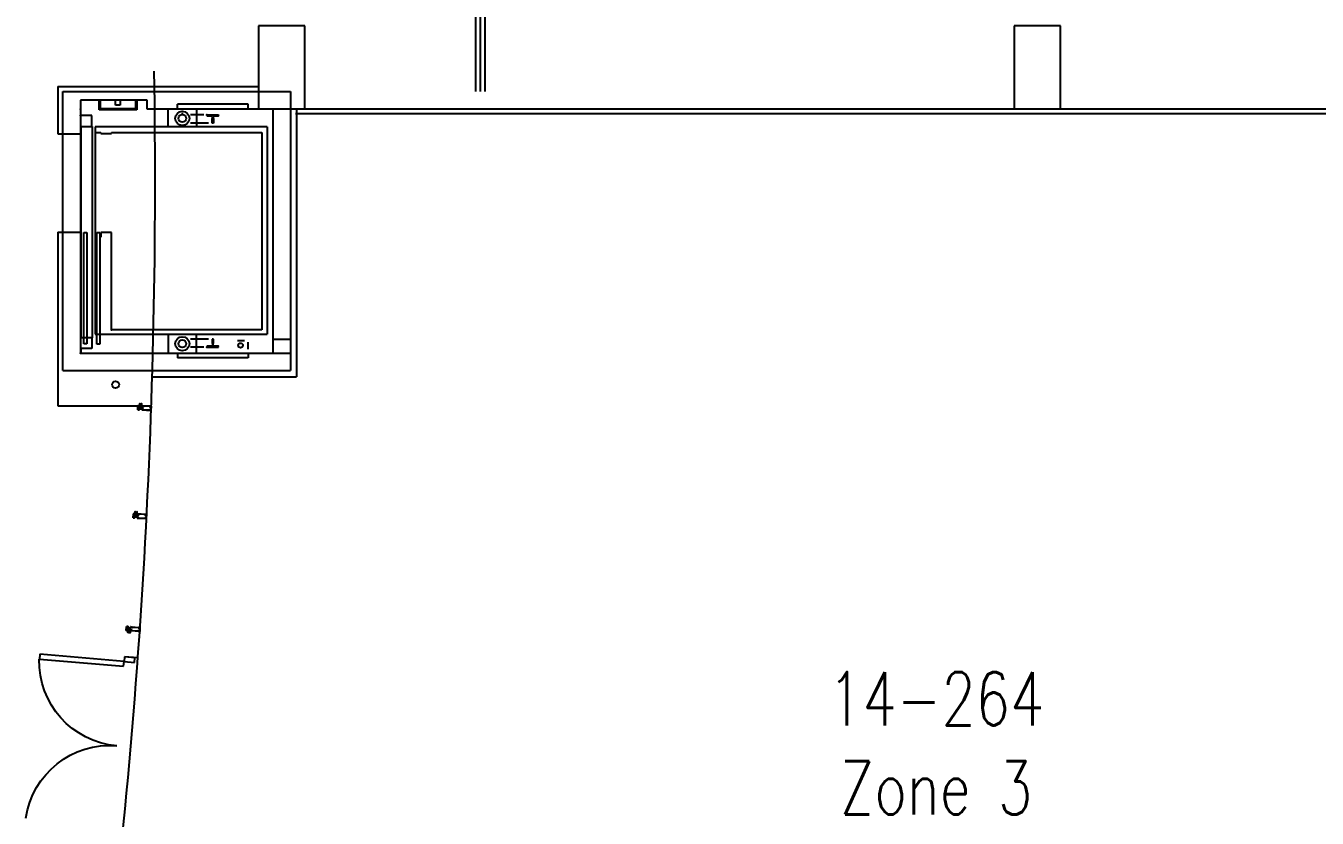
# Model space of a CAD drawing. Extents: x 11182 to 734459, y -1391328 to 152085.
# Drawn here: x 350847 to 364820, y -1353158 to -1344584 of the extents above; entities that cross this region are included whole.
import ezdxf
from ezdxf.enums import TextEntityAlignment as Align

# ---------------------------------------------------------------- set-up
doc = ezdxf.new("R2010")
doc.units = 0
doc.header["$LTSCALE"] = 500
doc.header["$MEASUREMENT"] = 0
for name, color, linetype in [('0_room_data', 7, 'CONTINUOUS'), ('1_Wall_Exist', 251, 'CONTINUOUS'), ('3_Text', 7, 'CONTINUOUS')]:
    doc.layers.add(name, color=color, linetype=linetype)
doc.styles.add('1_200', font='simplex.shx', dxfattribs={"width": 0.75, "height": 460})

# ---------------------------------------------------------------- blocks, each defined once
blk = doc.blocks.new('room_data')
at = {"layer": '3_Text', "style": '1_200', "width": 0.75}
for tag, p in [('ROOMNUM', (0, 0)), ('ROOMUSE', (0, -575))]:
    blk.add_attdef(tag, text='', height=345, dxfattribs=at).set_placement(p, align=Align.MIDDLE_CENTER)

msp = doc.modelspace()

# ---------------------------------------------------------------- linework, layer by layer
at = {"layer": '1_Wall_Exist'}
for p, q in [((355816, -1345294), (355816, -1337821)), ((355716, -1345294), (355716, -1339522)), ((355766, -1345294), (355766, -1339522)), ((353866, -1344584), (353366, -1344584)), ((353366, -1344584), (353366, -1345484)), ((353866, -1345484), (353866, -1344584)), ((362041, -1344584), (361541, -1344584)), ((361541, -1344584), (361541, -1345484)), ((362041, -1345484), (362041, -1344584)), ((351194, -1345240), (351194, -1345752)), ((351194, -1345240), (353366, -1345240)), ((351248, -1348315), (351248, -1345294)), ((351248, -1345294), (353711, -1345294)), ((353711, -1345294), (353711, -1348315)), ((352160, -1345387), (351438, -1345387)), ((351438, -1345387), (351438, -1348125)), ((351441, -1345554), (351441, -1345509)), ((351640, -1345493), (351640, -1345391)), ((352047, -1345481), (351640, -1345481)), ((352047, -1345493), (351640, -1345493)), ((351655, -1345493), (351655, -1345391)), ((351818, -1345442), (351818, -1345391)), ((351869, -1345442), (351818, -1345442)), ((351869, -1345391), (351869, -1345442)), ((352034, -1345391), (352034, -1345493)), ((352047, -1345391), (352047, -1345493)), ((352160, -1345484), (352160, -1345387)), ((374299, -1345484), (352160, -1345484)), ((352388, -1345677), (352388, -1345484)), ((353251, -1345433), (352489, -1345433)), ((352489, -1345484), (352489, -1345433)), ((352692, -1345484), (352692, -1345677)), ((353251, -1345484), (353251, -1345433)), ((353521, -1345484), (353521, -1348125)), ((353777, -1345484), (353777, -1348381)), ((351562, -1345554), (351441, -1345554)), ((351562, -1345674), (351562, -1345554)), ((352540, -1345524), (352540, -1345544)), ((352773, -1345547), (352629, -1345547)), ((352824, -1345636), (352629, -1345636)), ((352806, -1345547), (352933, -1345547)), ((352806, -1345555), (352806, -1345547)), ((352860, -1345560), (352811, -1345560)), ((352862, -1345636), (352862, -1345586)), ((352862, -1345586), (352865, -1345586)), ((352878, -1345636), (352862, -1345636)), ((352865, -1345586), (352865, -1345565)), ((352875, -1345565), (352875, -1345586)), ((352875, -1345586), (352878, -1345586)), ((352878, -1345586), (352878, -1345636)), ((352929, -1345560), (352879, -1345560)), ((352933, -1345547), (352933, -1345555)), ((353765, -1345534), (373247, -1345534)), ((351194, -1345752), (351438, -1345752)), ((351444, -1347960), (351444, -1345674)), ((351444, -1345674), (351565, -1345674)), ((351565, -1345674), (351565, -1347960)), ((351597, -1345677), (351597, -1347922)), ((353457, -1345677), (351597, -1345677)), ((351597, -1345738), (351660, -1345738)), ((351660, -1345750), (351660, -1345738)), ((351660, -1345750), (351775, -1345750)), ((351775, -1345738), (353400, -1345738)), ((351775, -1345738), (351775, -1345750)), ((353400, -1345738), (353400, -1347874)), ((353457, -1345677), (353457, -1347922)), ((351194, -1346818), (351438, -1346818)), ((351194, -1346818), (351194, -1348695)), ((351476, -1348024), (351476, -1346819)), ((351476, -1346819), (351508, -1346819)), ((351508, -1346819), (351508, -1348024)), ((351616, -1348030), (351616, -1346820)), ((351616, -1346820), (351648, -1346820)), ((351648, -1346820), (351648, -1348030)), ((351775, -1346820), (351660, -1346820)), ((351660, -1346820), (351660, -1346871)), ((351775, -1347874), (351775, -1346820)), ((353400, -1347874), (351775, -1347874)), ((351565, -1347960), (351444, -1347960)), ((351508, -1348024), (351476, -1348024)), ((351562, -1347960), (351562, -1348074)), ((351597, -1347922), (353457, -1347922)), ((352388, -1347922), (352388, -1348125)), ((352824, -1347973), (352629, -1347973)), ((352692, -1348125), (352692, -1347922)), ((352862, -1347973), (352862, -1348023)), ((352878, -1347973), (352862, -1347973)), ((352862, -1348023), (352865, -1348023)), ((352865, -1348023), (352865, -1348044)), ((352875, -1348044), (352875, -1348023)), ((352875, -1348023), (352878, -1348023)), ((352878, -1348023), (352878, -1347973)), ((353138, -1347988), (353214, -1347988)), ((353248, -1348008), (353248, -1348084)), ((353521, -1347973), (353711, -1347973)), ((351438, -1348125), (353711, -1348125)), ((351441, -1348074), (351441, -1348119)), ((351562, -1348074), (351441, -1348074)), ((351648, -1348030), (351616, -1348030)), ((352489, -1348125), (352489, -1348176)), ((352773, -1348062), (352629, -1348062)), ((352806, -1348054), (352806, -1348062)), ((352806, -1348062), (352933, -1348062)), ((352860, -1348049), (352811, -1348049)), ((352929, -1348049), (352879, -1348049)), ((352933, -1348062), (352933, -1348054)), ((353251, -1348125), (353251, -1348176)), ((353251, -1348176), (352489, -1348176)), ((351248, -1348315), (353711, -1348315)), ((352215, -1348381), (353777, -1348381)), ((351194, -1348695), (352205, -1348695)), ((352059, -1348695), (352057, -1348740)), ((352058, -1348738), (352060, -1348697)), ((352074, -1348696), (352059, -1348695)), ((352060, -1348697), (352070, -1348697)), ((352062, -1348718), (352099, -1348719)), ((352068, -1348698), (352068, -1348702)), ((352070, -1348698), (352068, -1348698)), ((352068, -1348702), (352069, -1348703)), ((352069, -1348703), (352068, -1348718)), ((352068, -1348718), (352068, -1348733)), ((352069, -1348718), (352068, -1348718)), ((352068, -1348718), (352069, -1348718)), ((352070, -1348701), (352070, -1348700)), ((352071, -1348700), (352074, -1348700)), ((352074, -1348702), (352071, -1348702)), ((352071, -1348705), (352071, -1348705)), ((352073, -1348697), (352074, -1348696)), ((352074, -1348697), (352073, -1348697)), ((352073, -1348734), (352074, -1348723)), ((352074, -1348700), (352074, -1348697)), ((352074, -1348700), (352074, -1348700)), ((352074, -1348700), (352074, -1348700)), ((352074, -1348702), (352074, -1348702)), ((352074, -1348702), (352074, -1348702)), ((352100, -1348724), (352074, -1348723)), ((352075, -1348709), (352101, -1348709)), ((352075, -1348723), (352100, -1348728)), ((352075, -1348723), (352075, -1348728)), ((352100, -1348724), (352075, -1348728)), ((352077, -1348723), (352077, -1348723)), ((352095, -1348699), (352082, -1348698)), ((352088, -1348717), (352088, -1348720)), ((352089, -1348715), (352090, -1348714)), ((352091, -1348715), (352089, -1348715)), ((352089, -1348723), (352089, -1348722)), ((352089, -1348722), (352091, -1348722)), ((352101, -1348714), (352091, -1348714)), ((352091, -1348714), (352091, -1348715)), ((352091, -1348722), (352091, -1348723)), ((352100, -1348724), (352101, -1348722)), ((352100, -1348728), (352100, -1348724)), ((352101, -1348716), (352101, -1348714)), ((352102, -1348716), (352101, -1348716)), ((352101, -1348722), (352102, -1348722)), ((352103, -1348703), (352102, -1348716)), ((352102, -1348722), (352102, -1348735)), ((352205, -1348700), (352103, -1348697)), ((352103, -1348697), (352103, -1348700)), ((352103, -1348700), (352106, -1348700)), ((352103, -1348700), (352103, -1348700)), ((352103, -1348700), (352103, -1348700)), ((352106, -1348702), (352103, -1348702)), ((352103, -1348702), (352103, -1348702)), ((352103, -1348702), (352103, -1348703)), ((352105, -1348706), (352104, -1348732)), ((352108, -1348705), (352106, -1348705)), ((352107, -1348701), (352107, -1348701)), ((352107, -1348701), (352107, -1348702)), ((352109, -1348701), (352109, -1348704)), ((352115, -1348700), (352110, -1348700)), ((352185, -1348703), (352122, -1348700)), ((352202, -1348703), (352192, -1348703)), ((352201, -1348742), (352202, -1348703)), ((352203, -1348745), (352205, -1348700)), ((352057, -1348740), (352073, -1348740)), ((352068, -1348739), (352058, -1348738)), ((352068, -1348733), (352067, -1348734)), ((352067, -1348734), (352067, -1348737)), ((352067, -1348737), (352069, -1348738)), ((352069, -1348735), (352069, -1348734)), ((352070, -1348734), (352073, -1348734)), ((352073, -1348736), (352070, -1348736)), ((352073, -1348740), (352071, -1348739)), ((352071, -1348739), (352073, -1348739)), ((352073, -1348734), (352073, -1348734)), ((352073, -1348734), (352073, -1348734)), ((352073, -1348739), (352073, -1348736)), ((352073, -1348736), (352073, -1348736)), ((352073, -1348736), (352073, -1348736)), ((352075, -1348728), (352100, -1348728)), ((352102, -1348735), (352102, -1348736)), ((352102, -1348736), (352105, -1348736)), ((352102, -1348736), (352102, -1348736)), ((352105, -1348738), (352102, -1348738)), ((352102, -1348738), (352102, -1348738)), ((352102, -1348738), (352102, -1348738)), ((352102, -1348738), (352102, -1348741)), ((352102, -1348741), (352203, -1348745)), ((352105, -1348733), (352108, -1348733)), ((352106, -1348737), (352106, -1348737)), ((352106, -1348737), (352106, -1348737)), ((352108, -1348734), (352108, -1348738)), ((352109, -1348738), (352114, -1348739)), ((352121, -1348739), (352184, -1348741)), ((352191, -1348741), (352201, -1348742)), ((352009, -1349864), (352007, -1349908)), ((352007, -1349908), (352022, -1349909)), ((352008, -1349907), (352010, -1349865)), ((352018, -1349907), (352008, -1349907)), ((352025, -1349864), (352009, -1349864)), ((352010, -1349865), (352020, -1349866)), ((352012, -1349886), (352049, -1349888)), ((352017, -1349902), (352016, -1349906)), ((352016, -1349906), (352018, -1349906)), ((352018, -1349887), (352017, -1349901)), ((352017, -1349901), (352017, -1349902)), ((352018, -1349867), (352018, -1349871)), ((352020, -1349867), (352018, -1349867)), ((352018, -1349871), (352019, -1349872)), ((352019, -1349872), (352018, -1349886)), ((352018, -1349886), (352018, -1349887)), ((352018, -1349886), (352018, -1349886)), ((352019, -1349904), (352019, -1349903)), ((352020, -1349902), (352022, -1349902)), ((352022, -1349905), (352020, -1349905)), ((352021, -1349868), (352024, -1349868)), ((352021, -1349870), (352021, -1349869)), ((352024, -1349871), (352021, -1349871)), ((352022, -1349874), (352021, -1349874)), ((352021, -1349907), (352022, -1349908)), ((352022, -1349908), (352021, -1349908)), ((352022, -1349902), (352022, -1349903)), ((352022, -1349903), (352023, -1349902)), ((352023, -1349905), (352022, -1349904)), ((352022, -1349904), (352022, -1349905)), ((352023, -1349865), (352025, -1349865)), ((352024, -1349866), (352023, -1349866)), ((352023, -1349902), (352023, -1349891)), ((352023, -1349907), (352023, -1349905)), ((352024, -1349868), (352024, -1349869)), ((352024, -1349869), (352025, -1349868)), ((352024, -1349870), (352024, -1349871)), ((352025, -1349871), (352024, -1349870)), ((352025, -1349868), (352025, -1349866)), ((352025, -1349892), (352050, -1349898)), ((352025, -1349892), (352025, -1349896)), ((352050, -1349893), (352025, -1349896)), ((352025, -1349896), (352050, -1349898)), ((352026, -1349877), (352051, -1349879)), ((352027, -1349891), (352026, -1349892)), ((352040, -1349883), (352027, -1349882)), ((352027, -1349892), (352050, -1349893)), ((352031, -1349885), (352037, -1349885)), ((352045, -1349868), (352032, -1349867)), ((352038, -1349886), (352037, -1349889)), ((352039, -1349884), (352040, -1349883)), ((352041, -1349884), (352039, -1349884)), ((352039, -1349892), (352039, -1349891)), ((352039, -1349891), (352041, -1349891)), ((352051, -1349883), (352041, -1349883)), ((352041, -1349883), (352041, -1349884)), ((352041, -1349891), (352041, -1349892)), ((352050, -1349891), (352052, -1349891)), ((352050, -1349893), (352050, -1349891)), ((352050, -1349898), (352050, -1349893)), ((352051, -1349885), (352051, -1349883)), ((352052, -1349885), (352051, -1349885)), ((352052, -1349891), (352051, -1349904)), ((352051, -1349904), (352052, -1349905)), ((352052, -1349907), (352051, -1349908)), ((352051, -1349908), (352051, -1349910)), ((352051, -1349910), (352153, -1349916)), ((352053, -1349872), (352052, -1349885)), ((352052, -1349905), (352055, -1349905)), ((352052, -1349905), (352052, -1349905)), ((352054, -1349907), (352052, -1349907)), ((352052, -1349907), (352052, -1349907)), ((352143, -1349871), (352053, -1349866)), ((352053, -1349866), (352053, -1349869)), ((352053, -1349869), (352054, -1349869)), ((352054, -1349871), (352053, -1349872)), ((352054, -1349869), (352056, -1349869)), ((352054, -1349869), (352054, -1349869)), ((352054, -1349872), (352054, -1349871)), ((352056, -1349872), (352054, -1349872)), ((352055, -1349894), (352054, -1349902)), ((352055, -1349875), (352055, -1349894)), ((352055, -1349902), (352057, -1349903)), ((352055, -1349906), (352055, -1349906)), ((352055, -1349906), (352055, -1349907)), ((352059, -1349874), (352056, -1349874)), ((352057, -1349870), (352057, -1349870)), ((352057, -1349870), (352057, -1349871)), ((352058, -1349903), (352058, -1349907)), ((352059, -1349908), (352063, -1349908)), ((352060, -1349870), (352060, -1349874)), ((352065, -1349870), (352061, -1349869)), ((352071, -1349908), (352121, -1349911)), ((352123, -1349873), (352073, -1349870)), ((352121, -1349911), (352128, -1349911)), ((352130, -1349873), (352123, -1349873)), ((352128, -1349911), (352133, -1349912)), ((352135, -1349873), (352130, -1349873)), ((352141, -1349912), (352150, -1349912)), ((352155, -1349871), (352143, -1349871)), ((352152, -1349874), (352143, -1349874)), ((352150, -1349912), (352152, -1349874)), ((352153, -1349916), (352155, -1349871)), ((351934, -1351128), (351937, -1351083)), ((351938, -1351085), (351935, -1351126)), ((351937, -1351083), (351952, -1351084)), ((351948, -1351085), (351938, -1351085)), ((351945, -1351106), (351946, -1351091)), ((351946, -1351087), (351948, -1351086)), ((351946, -1351090), (351946, -1351087)), ((351946, -1351091), (351946, -1351090)), ((351948, -1351089), (351948, -1351090)), ((351952, -1351088), (351949, -1351088)), ((351949, -1351090), (351951, -1351091)), ((351952, -1351085), (351951, -1351085)), ((351951, -1351086), (351952, -1351085)), ((351951, -1351091), (351952, -1351090)), ((351952, -1351086), (351952, -1351088)), ((351952, -1351088), (351952, -1351089)), ((351952, -1351089), (351952, -1351088)), ((351952, -1351090), (351952, -1351091)), ((351978, -1351103), (351953, -1351097)), ((351953, -1351097), (351978, -1351099)), ((351953, -1351102), (351953, -1351097)), ((351953, -1351102), (351978, -1351099)), ((351978, -1351099), (351978, -1351103)), ((351980, -1351104), (351981, -1351092)), ((351981, -1351086), (352082, -1351093)), ((351981, -1351089), (351981, -1351086)), ((351984, -1351089), (351981, -1351089)), ((351981, -1351089), (351981, -1351090)), ((351981, -1351090), (351981, -1351089)), ((351981, -1351092), (351984, -1351092)), ((351981, -1351092), (351981, -1351092)), ((351981, -1351092), (351981, -1351092)), ((351981, -1351122), (351983, -1351095)), ((351984, -1351095), (351986, -1351095)), ((351985, -1351091), (351985, -1351090)), ((351985, -1351091), (351985, -1351091)), ((351987, -1351094), (351987, -1351090)), ((351988, -1351090), (351993, -1351090)), ((352000, -1351091), (352063, -1351095)), ((352070, -1351095), (352080, -1351096)), ((352080, -1351096), (352077, -1351134)), ((352082, -1351093), (352079, -1351137)), ((351949, -1351129), (351934, -1351128)), ((351935, -1351126), (351945, -1351127)), ((351939, -1351106), (351976, -1351108)), ((351943, -1351125), (351944, -1351122)), ((351945, -1351126), (351943, -1351125)), ((351944, -1351121), (351945, -1351106)), ((351944, -1351122), (351944, -1351121)), ((351946, -1351106), (351945, -1351106)), ((351945, -1351106), (351946, -1351106)), ((351946, -1351123), (351946, -1351124)), ((351946, -1351124), (351949, -1351125)), ((351947, -1351119), (351947, -1351119)), ((351949, -1351122), (351947, -1351122)), ((351949, -1351127), (351948, -1351127)), ((351948, -1351128), (351949, -1351128)), ((351949, -1351123), (351949, -1351122)), ((351950, -1351122), (351949, -1351123)), ((351949, -1351125), (351949, -1351124)), ((351949, -1351124), (351950, -1351125)), ((351950, -1351125), (351949, -1351127)), ((351951, -1351111), (351950, -1351122)), ((351952, -1351116), (351977, -1351118)), ((351954, -1351102), (351978, -1351104)), ((351954, -1351102), (351954, -1351102)), ((351970, -1351128), (351957, -1351127)), ((351965, -1351108), (351965, -1351106)), ((351968, -1351111), (351966, -1351111)), ((351966, -1351111), (351966, -1351112)), ((351967, -1351103), (351967, -1351104)), ((351967, -1351104), (351968, -1351104)), ((351968, -1351104), (351968, -1351103)), ((351968, -1351112), (351968, -1351111)), ((351977, -1351113), (351968, -1351112)), ((351978, -1351111), (351977, -1351113)), ((351978, -1351104), (351978, -1351105)), ((351978, -1351105), (351980, -1351105)), ((351979, -1351112), (351978, -1351111)), ((351978, -1351125), (351979, -1351112)), ((351979, -1351125), (351978, -1351125)), ((351978, -1351128), (351979, -1351127)), ((351978, -1351131), (351978, -1351128)), ((352079, -1351137), (351978, -1351131)), ((351981, -1351125), (351979, -1351125)), ((351979, -1351125), (351979, -1351125)), ((351979, -1351127), (351979, -1351128)), ((351979, -1351128), (351981, -1351128)), ((351980, -1351105), (351980, -1351104)), ((351984, -1351123), (351982, -1351123)), ((351982, -1351127), (351982, -1351126)), ((351982, -1351127), (351982, -1351127)), ((351985, -1351127), (351985, -1351124)), ((351990, -1351128), (351985, -1351128)), ((352060, -1351133), (351998, -1351129)), ((352077, -1351134), (352067, -1351134)), ((350997, -1351385), (350993, -1351436)), ((350993, -1351436), (351905, -1351513)), ((351909, -1351463), (350997, -1351385)), ((351905, -1351513), (351909, -1351463)), ((351913, -1351412), (351909, -1351463)), ((351909, -1351463), (352023, -1351472)), ((352027, -1351422), (351913, -1351412)), ((352059, -1351424), (351913, -1351413)), ((352023, -1351472), (352027, -1351422))]:
    msp.add_line(p, q, dxfattribs=at)
for points in [[(352073, -1348728), (352070, -1348731), (352071, -1348705), (352074, -1348708)], [(352074, -1348702), (352074, -1348713), (352090, -1348714)], [(352081, -1348709), (352083, -1348674), (352077, -1348674), (352075, -1348709)], [(352081, -1348716), (352081, -1348720)], [(352101, -1348709), (352102, -1348675), (352096, -1348675), (352095, -1348709)], [(352031, -1349878), (352033, -1349843), (352027, -1349843), (352026, -1349877)], [(352023, -1349897), (352020, -1349900), (352021, -1349873), (352024, -1349877)], [(352051, -1349879), (352053, -1349844), (352047, -1349844), (352045, -1349878)], [(351952, -1351096), (351949, -1351093), (351947, -1351119), (351950, -1351116)], [(351958, -1351116), (351955, -1351151), (351949, -1351150), (351952, -1351116)], [(351951, -1351111), (351966, -1351112)], [(351958, -1351109), (351959, -1351105)], [(351977, -1351118), (351975, -1351152), (351969, -1351152), (351971, -1351117)]]:
    msp.add_lwpolyline(points, dxfattribs=at)
for points in [[(352077, -1348713), (352077, -1348715, 0.414214), (352078, -1348716), (352087, -1348717)], [(352087, -1348720), (352078, -1348720, 0.414214), (352077, -1348721), (352077, -1348723)], [(352037, -1349889), (352028, -1349889, 0.414214), (352027, -1349890), (352027, -1349892), (352023, -1349891)], [(352025, -1349871), (352024, -1349882), (352027, -1349882), (352027, -1349884, 0.414214), (352028, -1349885), (352031, -1349885), (352031, -1349889)], [(351964, -1351105), (351955, -1351105, -0.414214), (351954, -1351104), (351954, -1351102), (351951, -1351102), (351952, -1351091)], [(351954, -1351111), (351954, -1351109, -0.414214), (351955, -1351109), (351964, -1351109)]]:
    msp.add_lwpolyline(points, format="xyb", dxfattribs=at)
for points in [[(352083, -1348699), (352082, -1348708), (352094, -1348708), (352094, -1348700)], [(352033, -1349868), (352032, -1349877), (352044, -1349877), (352045, -1349869)], [(351958, -1351126), (351958, -1351117), (351970, -1351118), (351969, -1351127)]]:
    msp.add_lwpolyline(points, close=True, dxfattribs=at)
for centre, radius in [((352540, -1345585), 76.2), ((352540, -1345585), 41.3), ((352540, -1348024), 76.2), ((352540, -1348024), 41.3), ((353171, -1348042), 25.4), ((351818, -1348466), 37.5)]:
    msp.add_circle(centre, radius, dxfattribs=at)
for centre, radius, start, end in [((281163, -1346269), 71083, 352.18818, 0.96341), ((352811, -1345555), 4.76, 180, 270), ((352860, -1345565), 4.76, 0, 90), ((352879, -1345565), 4.76, 90, 180), ((352929, -1345555), 4.76, 270, 0), ((352811, -1348054), 4.76, 90, 180), ((352860, -1348044), 4.76, 270, 0), ((352879, -1348044), 4.76, 180, 270), ((352929, -1348054), 4.76, 0, 90), ((352071, -1348697), 1.4, 178.0575, 13.0575), ((352071, -1348697), 1.57, 224.5114, 341.6035), ((352071, -1348700), 0.787, 88.0575, 178.0575), ((352071, -1348701), 0.787, 178.0575, 268.0575), ((352075, -1348695), 1.31, 261.7059, 333.7814), ((352074, -1348696), 0.237, 283.0575, 88.0575), ((352074, -1348697), 0.254, 358.0575, 103.0575), ((352076, -1348701), 1.49, 88.0575, 268.0575), ((352074, -1348707), 2.02, 27.748, 75.4391), ((352087, -1348717), 0.787, 358.0575, 88.0575), ((352087, -1348720), 0.787, 268.0575, 358.0575), ((352103, -1348695), 2.27, 214.4898, 269.0917), ((352101, -1348701), 1.94, 268.0575, 88.0575), ((352104, -1348707), 2.94, 104.0056, 154.1604), ((352106, -1348706), 0.787, 88.0575, 178.0575), ((352106, -1348701), 0.787, 358.0575, 88.0575), ((352106, -1348702), 0.787, 268.5553, 358.5553), ((352109, -1348704), 0.787, 268.0575, 358.0575), ((352110, -1348701), 0.787, 88.0575, 178.0575), ((352119, -1348702), 3.92, 157.2035, 226.1287), ((352116, -1348704), 1.12, 247.3092, 18.8057), ((352119, -1348702), 1.89, 306.6781, 229.4368), ((352121, -1348704), 1.08, 152.6541, 293.4608), ((352119, -1348702), 3.92, 309.9862, 18.9114), ((352189, -1348704), 3.92, 157.2035, 226.1287), ((352186, -1348706), 1.12, 247.3092, 18.8057), ((352189, -1348704), 1.89, 306.6781, 229.4368), ((352191, -1348706), 1.08, 152.6541, 293.4608), ((352189, -1348704), 3.92, 309.9862, 18.9114), ((352070, -1348739), 1.4, 343.0575, 178.0575), ((352070, -1348734), 0.787, 88.0575, 178.0575), ((352070, -1348735), 0.787, 178.0575, 268.0575), ((352070, -1348739), 1.57, 14.5114, 131.6035), ((352073, -1348729), 2.02, 280.6758, 328.367), ((352074, -1348735), 1.49, 88.0575, 268.0575), ((352073, -1348739), 0.254, 253.0575, 358.0575), ((352073, -1348741), 1.31, 22.3335, 94.409), ((352073, -1348740), 0.237, 268.0575, 73.0575), ((352105, -1348732), 0.787, 178.0575, 268.0575), ((352105, -1348737), 0.787, 357.5596, 87.5596), ((352105, -1348737), 0.787, 268.0575, 358.0575), ((352108, -1348734), 0.787, 358.0575, 88.0575), ((352109, -1348738), 0.787, 178.0575, 268.0575), ((352118, -1348737), 3.92, 129.9862, 198.9114), ((352115, -1348735), 1.12, 337.3092, 108.8057), ((352118, -1348737), 1.89, 126.6781, 49.4368), ((352120, -1348735), 1.08, 62.6541, 203.4608), ((352118, -1348737), 3.92, 337.2035, 46.1287), ((352187, -1348740), 3.92, 129.9862, 198.9114), ((352185, -1348738), 1.12, 337.3092, 108.8057), ((352187, -1348740), 1.89, 126.6781, 49.4368), ((352190, -1348738), 1.08, 62.6541, 203.4608), ((352187, -1348740), 3.92, 337.2035, 46.1287), ((352019, -1349908), 1.57, 13.5247, 130.6169), ((352019, -1349907), 1.4, 342.0708, 177.0708), ((352020, -1349903), 0.787, 87.0708, 177.0708), ((352020, -1349904), 0.787, 177.0708, 267.0708), ((352022, -1349866), 1.4, 177.0708, 12.0708), ((352022, -1349865), 1.57, 223.5247, 340.6169), ((352021, -1349869), 0.787, 87.0708, 177.0708), ((352021, -1349870), 0.787, 177.0708, 267.0708), ((352022, -1349907), 0.254, 252.0708, 357.0708), ((352022, -1349909), 0.237, 267.0708, 72.0708), ((352023, -1349898), 2.02, 279.6892, 327.3803), ((352024, -1349904), 1.49, 87.0708, 267.0708), ((352023, -1349910), 1.31, 21.3468, 93.4224), ((352025, -1349866), 0.254, 357.0708, 102.0708), ((352026, -1349869), 1.49, 87.0708, 267.0708), ((352024, -1349875), 2.02, 26.7613, 74.4524), ((352025, -1349863), 1.31, 260.7192, 332.7948), ((352025, -1349865), 0.237, 282.0708, 87.0708), ((352037, -1349886), 0.787, 357.0708, 87.0708), ((352037, -1349888), 0.787, 267.0708, 357.0708), ((352051, -1349870), 1.94, 267.0708, 87.0708), ((352054, -1349877), 2.94, 103.0189, 153.1737), ((352053, -1349864), 2.27, 213.5031, 268.105), ((352055, -1349902), 0.787, 177.0708, 267.0708), ((352054, -1349907), 0.787, 267.0708, 357.0708), ((352056, -1349875), 0.787, 87.0708, 177.0708), ((352055, -1349906), 0.787, 356.5729, 86.5729), ((352056, -1349870), 0.787, 357.0708, 87.0708), ((352056, -1349871), 0.787, 267.5686, 357.5686), ((352057, -1349903), 0.787, 357.0708, 87.0708), ((352059, -1349907), 0.787, 177.0708, 267.0708), ((352059, -1349874), 0.787, 267.0708, 357.0708), ((352060, -1349870), 0.787, 87.0708, 177.0708), ((352067, -1349907), 3.92, 128.9995, 197.9247), ((352069, -1349871), 3.92, 156.2168, 225.142), ((352065, -1349905), 1.12, 336.3225, 107.819), ((352067, -1349907), 1.89, 125.6914, 48.4501), ((352067, -1349873), 1.12, 246.3225, 17.819), ((352069, -1349871), 1.89, 305.6914, 228.4501), ((352069, -1349905), 1.08, 61.6674, 202.4741), ((352071, -1349873), 1.08, 151.6674, 292.4741), ((352067, -1349907), 3.92, 336.2168, 45.142), ((352069, -1349871), 3.92, 308.9995, 17.9247), ((352137, -1349910), 3.92, 128.9995, 197.9247), ((352135, -1349908), 1.12, 336.3225, 107.819), ((352139, -1349875), 3.92, 156.2168, 225.142), ((352137, -1349910), 1.89, 125.6914, 48.4501), ((352136, -1349877), 1.12, 246.3225, 17.819), ((352139, -1349875), 1.89, 305.6914, 228.4501), ((352139, -1349908), 1.08, 61.6674, 202.4741), ((352141, -1349877), 1.08, 151.6674, 292.4741), ((352137, -1349910), 3.92, 336.2168, 45.142), ((352139, -1349875), 3.92, 308.9995, 17.9247), ((351949, -1351085), 1.4, 176.0973, 11.0973), ((351949, -1351085), 1.57, 222.5512, 339.6434), ((351949, -1351089), 0.787, 86.0973, 176.0973), ((351949, -1351090), 0.787, 176.0973, 266.0973), ((351953, -1351083), 1.31, 259.7457, 331.8213), ((351952, -1351084), 0.237, 281.0973, 86.0973), ((351952, -1351086), 0.254, 356.0973, 101.0973), ((351953, -1351089), 1.49, 86.0973, 266.0973), ((351951, -1351095), 2.02, 25.7878, 73.4789), ((351984, -1351095), 0.787, 86.0973, 176.0973), ((351984, -1351090), 0.787, 356.0973, 86.0973), ((351984, -1351091), 0.787, 266.5952, 356.5952), ((351986, -1351094), 0.787, 266.0973, 356.0973), ((351988, -1351091), 0.787, 86.0973, 176.0973), ((351996, -1351092), 3.92, 155.2434, 224.1686), ((351994, -1351093), 1.12, 245.3491, 16.8456), ((351996, -1351092), 1.89, 304.718, 227.4767), ((351998, -1351094), 1.08, 150.694, 291.5007), ((351996, -1351092), 3.92, 308.0261, 16.9513), ((352066, -1351096), 3.92, 155.2434, 224.1686), ((352064, -1351098), 1.12, 245.3491, 16.8456), ((352066, -1351096), 1.89, 304.718, 227.4767), ((352068, -1351099), 1.08, 150.694, 291.5007), ((352066, -1351096), 3.92, 308.0261, 16.9513), ((351946, -1351127), 1.4, 341.0973, 176.0973), ((351946, -1351127), 1.57, 12.5512, 129.6434), ((351947, -1351123), 0.787, 86.0973, 176.0973), ((351947, -1351124), 0.787, 176.0973, 266.0973), ((351949, -1351127), 0.254, 251.0973, 356.0973), ((351949, -1351130), 1.31, 20.3733, 92.4489), ((351949, -1351128), 0.237, 266.0973, 71.0973), ((351950, -1351118), 2.02, 278.7157, 326.4068), ((351951, -1351124), 1.49, 86.0973, 266.0973), ((351964, -1351106), 0.787, 356.0973, 86.0973), ((351964, -1351108), 0.787, 266.0973, 356.0973), ((351976, -1351126), 1.94, 266.0973, 86.0973), ((351978, -1351133), 2.27, 85.0631, 139.665), ((351979, -1351120), 2.94, 199.9944, 250.1492), ((351982, -1351122), 0.787, 176.0973, 266.0973), ((351981, -1351126), 0.787, 355.5995, 85.5995), ((351981, -1351127), 0.787, 266.0973, 356.0973), ((351984, -1351124), 0.787, 356.0973, 86.0973), ((351985, -1351127), 0.787, 176.0973, 266.0973), ((351994, -1351127), 3.92, 128.0261, 196.9513), ((351992, -1351125), 1.12, 335.3491, 106.8456), ((351994, -1351127), 1.89, 124.718, 47.4767), ((351996, -1351125), 1.08, 60.694, 201.5007), ((351994, -1351127), 3.92, 335.2434, 44.1686), ((352064, -1351132), 3.92, 128.0261, 196.9513), ((352062, -1351130), 1.12, 335.3491, 106.8456), ((352064, -1351132), 1.89, 124.718, 47.4767), ((352066, -1351130), 1.08, 60.694, 201.5007), ((352064, -1351132), 3.92, 335.2434, 44.1686)]:
    msp.add_arc(centre, radius, start, end, dxfattribs=at)
at = {"layer": '1_Wall_Exist', "extrusion": (0, 0, -1)}
for centre, major_axis, start_param, end_param in [((351910, -1351460), (76, 915), 3.144754, 4.656019), ((351755, -1353289), (80, 914), -1.514474, -0.003209)]:
    msp.add_ellipse(centre, major_axis=major_axis, ratio=1, start_param=start_param, end_param=end_param, dxfattribs=at)
at = {"layer": '1_Wall_Exist'}
for p in [(351438, -1345484), (351640, -1345391), (352047, -1345391), (351438, -1345554), (352806, -1345547), (351775, -1347874), (351438, -1348125), (352806, -1348062)]:
    msp.add_point(p, dxfattribs=at)

# ---------------------------------------------------------------- block references
at = {"layer": '0_room_data', "xscale": 1.674561601624805, "yscale": 1.674561601624805, "zscale": 1.674561601624805}
msp.add_blockref('room_data', (360698, -1351866), dxfattribs=at).add_auto_attribs({'ROOMNUM': '14-264', 'ROOMUSE': 'Zone 3'})

doc.saveas('drawing.dxf')
